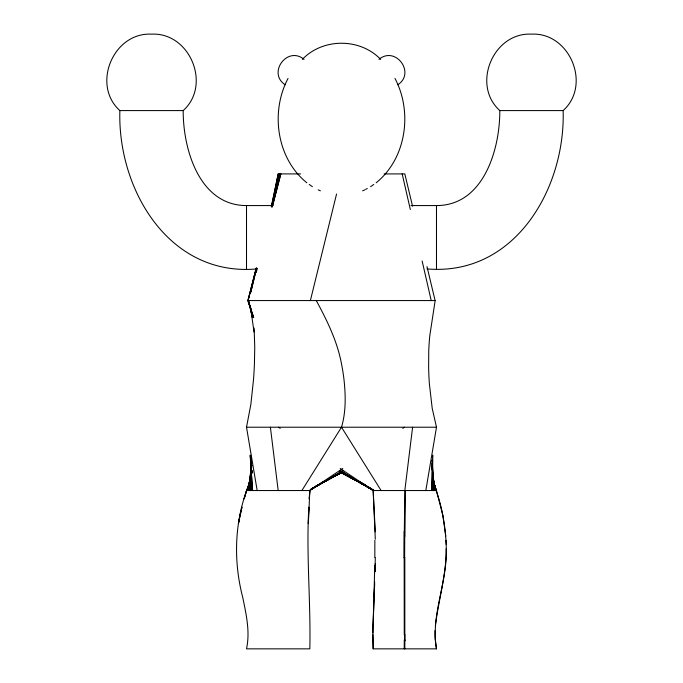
<?xml version="1.0" encoding="UTF-8"?>
<svg xmlns="http://www.w3.org/2000/svg" width="683" height="683" viewBox="0 0 683 683"><rect width="100%" height="100%" fill="white"/><g stroke="black" fill="none" stroke-linecap="round" stroke-linejoin="round"><path stroke-width="1.02" d="M446.161 548.842C447.493 582.582 430.503 615.178 436.488 648.85L373.166 648.85L372.901 625.876L374.566 585.766M404.251 634.72L404.165 557.618M404.234 648.85L404.251 639.937M404.823 648.85L404.831 640.005M404.831 634.789L404.823 557.618M374.83 557.618L374.856 540.304M372.816 632.808L374.643 583.777M404.934 536.087L405.412 490.539M404.31 531.869L404.823 490.539L412.6 427.216M251.037 465.465L250.61 490.539L250.687 455.74L251.498 490.539L250.345 455.424L252.479 490.539L250.166 455.117M251.088 462.331L251.122 460.248M375.3 557.618L374.984 571.68M374.745 565.618L373.934 597.249M432.467 459.779L431.818 490.539L432.826 455.134M375.3 563.62L375.087 571.705M435.011 630.631L435.097 638.298L436.48 648.85M426.935 268.906C514.769 276.461 565.541 188.465 563.134 110.586C591.751 84.914 569.742 32.152 531.476 34.15C493.203 32.152 471.193 84.914 499.811 110.586C499.99 149.039 483.735 205.574 436.488 205.574L411.012 205.574M374.489 585.715L374.643 581.745M251.028 460.248L249.799 490.539L250.985 470.877M342.798 468.487L309.834 490.539L308.34 523.613L308.836 507.145C306.095 554.4 310.859 601.621 309.834 648.85L246.512 648.85C250.268 631.647 246.153 614.179 242.721 597.318C232.877 559.488 234.534 518.935 249.671 482.719M309.758 490.539L309.262 498.88L309.834 490.539L246.512 490.539L244.147 498.88L246.597 490.539L248.971 485.878M251.173 467.77L251.301 465.704M251.105 465.704L249.09 490.539L251.002 472.568M251.566 467.283L251.788 465.166M435.353 625.876C438.879 597.36 448.099 569.306 445.948 540.279M250.977 470.45L248.458 490.539L250.251 479.022M251.37 467.283L251.634 465.166M250.746 475.88L251.071 473.789M425.825 490.539L436.488 427.216L432.211 408.374L429.359 383.65A326.397 326.397 0 0 1 428.634 367.659L428.745 351.019A241.517 241.517 0 0 1 429.82 335.481L435.165 300.563L247.835 300.563L256.407 267.616M250.985 472.738L247.929 490.539L250.294 479.133M273.226 198.668L273.593 196.789M273.781 195.859L278.177 173.917L300.588 173.917M251.583 472.909L252.018 470.835M250.234 478.091L247.485 490.539L250.439 479.244M256.296 272.534L257.218 268.385M278.22 173.917L271.373 206.095M256.398 268.385L250.781 292.256L255.801 271.732M271.51 206.864L279.484 173.917L271.313 206.864M257.175 490.539L246.512 427.216L250.866 404.327L253.513 379.552A172.722 63.724 -82.9 0 0 254.426 363.885L254.75 347.007L254.11 328.019M310.381 300.563L336.565 194.006M255.997 268.641L248.083 300.563L252.795 317.407L248.586 300.563L252.283 317.262L250.285 305.779M256.33 268.641L248.083 300.563L253.683 317.544L247.844 300.563M252.061 473.08L252.599 471.022M250.209 479.244L247.126 490.539L250.277 480.67M251.89 473.08L252.454 471.022M301.877 490.539L341.5 427.216C346.076 411.789 345.709 395.397 343.984 379.552A193.426 192.623 -90 0 0 341.5 363.885C337.317 341.329 327.106 320.575 316.272 300.563M250.405 479.688L246.853 490.539L249.816 482.719M288.03 78.434C270.229 112.012 276.649 158.413 306.846 182.796M246.512 490.539L248.868 485.878M273.046 205.574L246.512 205.574C199.265 205.574 183.01 149.039 183.189 110.586C211.807 84.914 189.797 32.152 151.524 34.15C113.258 32.152 91.249 84.914 119.867 110.586C117.408 188.969 168.795 277.05 257.124 268.906M302.338 59.387C322.897 37.864 360.103 37.864 380.662 59.387M376.154 182.796C406.351 158.413 412.754 112.021 394.97 78.434M378.954 59.387C395.5 45.42 415.956 72.996 397.788 84.786M370.587 186.698L373.763 184.47M402.799 428.343L404.49 427.216M309.493 490.539L343.028 470.493M310.133 490.01L342.917 471.039M342.815 471.039L310.697 489.48L342.695 471.535M342.533 471.535L311.149 488.994L342.063 472.158M365.636 189.404L367.283 188.499M314.282 487.03L342.183 471.979M314.359 487.047L342.55 472.073M319.217 484.162L341.688 472.388M319.311 484.187L341.97 472.465M325.014 480.926L341.995 472.277M321.317 482.872L342.166 472.337M328.847 478.757L333.594 476.401M335.49 475.453L342.132 472.158M328.89 478.792L342.2 472.209M335.421 475.266L341.15 472.491M335.362 475.3L342.038 472.073M362.605 190.83L364.807 189.857M119.867 110.586L183.189 110.586M499.811 110.586L563.134 110.586M384.145 173.917L404.823 173.917L412.541 206.181M246.512 427.216L436.488 427.216M445.777 536.087L442.832 515.358L436.48 490.539L373.166 490.539L340.202 468.487M318.193 189.857L320.395 190.83M341.346 472.431L343.233 473.362M343.814 473.652L352.676 478.006M353.649 478.749L340.424 472.149L364.116 484.247L340.399 472.243M340.339 472.055L353.589 478.689M340.134 472.141L365.431 485.212M341.184 472.525L359.856 482.266M361.725 483.24L365.465 485.186M340.365 472.226L369.477 487.568M340.569 472.115L368.572 487.056M340.373 472.115L371.8 489.045M340.074 471.671L371.783 489.011M340.851 472.175L374.13 490.539L340.33 471.535M340.518 471.705L373.772 490.539L340.1 471.039M340.014 471.039L373.499 490.539L339.989 470.502M339.938 470.502L373.311 490.539M278.51 427.216L280.201 428.343M309.237 184.47L312.413 186.698M304.046 59.387C287.5 45.42 267.044 72.996 285.212 84.786M341.5 427.216L381.123 490.539M434.883 487.372C441.995 505.471 445.205 525.15 446.23 544.556M434.157 484.674L436.454 490.539M434.072 484.674L436.352 490.539L433.355 481.669M434.2 484.623L436.164 490.539L433.329 480.584M433.338 481.302L435.899 490.539L433.474 480.175M426.977 266.558L435.105 300.563M402.176 173.917L410.346 209.536M422.137 260.983L431.212 300.563M433.457 481.208L435.532 490.539L432.621 474.83M432.74 476.93L435.071 490.539L432.663 473.097M250.781 308.836L254.016 331.998M431.818 466.941L432.245 470.015M270.4 427.216L278.177 490.539M431.673 467.257L431.929 469.375M432.698 475.727L434.482 490.539L431.989 463.569M431.98 465.644L432.271 469.793M432.715 476.017L433.748 490.539L432.245 460.12M373.166 648.85L372.798 634.72M375.274 531.869L373.166 490.539L375.3 539.246M432.143 460.12L432.86 490.539L432.595 459.779M436.488 205.574L436.488 268.906M246.512 205.574L246.512 268.906M403.901 557.687A408.528 38.009 -89.7 0 1 404.046 531.75M404.515 634.763A164.825 5.566 -90 0 1 404.507 640.227M404.635 557.678A394.023 28.216 -89.7 0 1 404.746 536.001M405.079 634.891A160.437 2.305 -90 0 1 405.07 640.722M432.552 455.535L432.51 457.653L432.552 455.535M239.981 515.375L238.444 523.613L241.978 507.145L239.981 515.375M280.798 173.917L272.286 206.864L280.798 173.917"/></g></svg>
